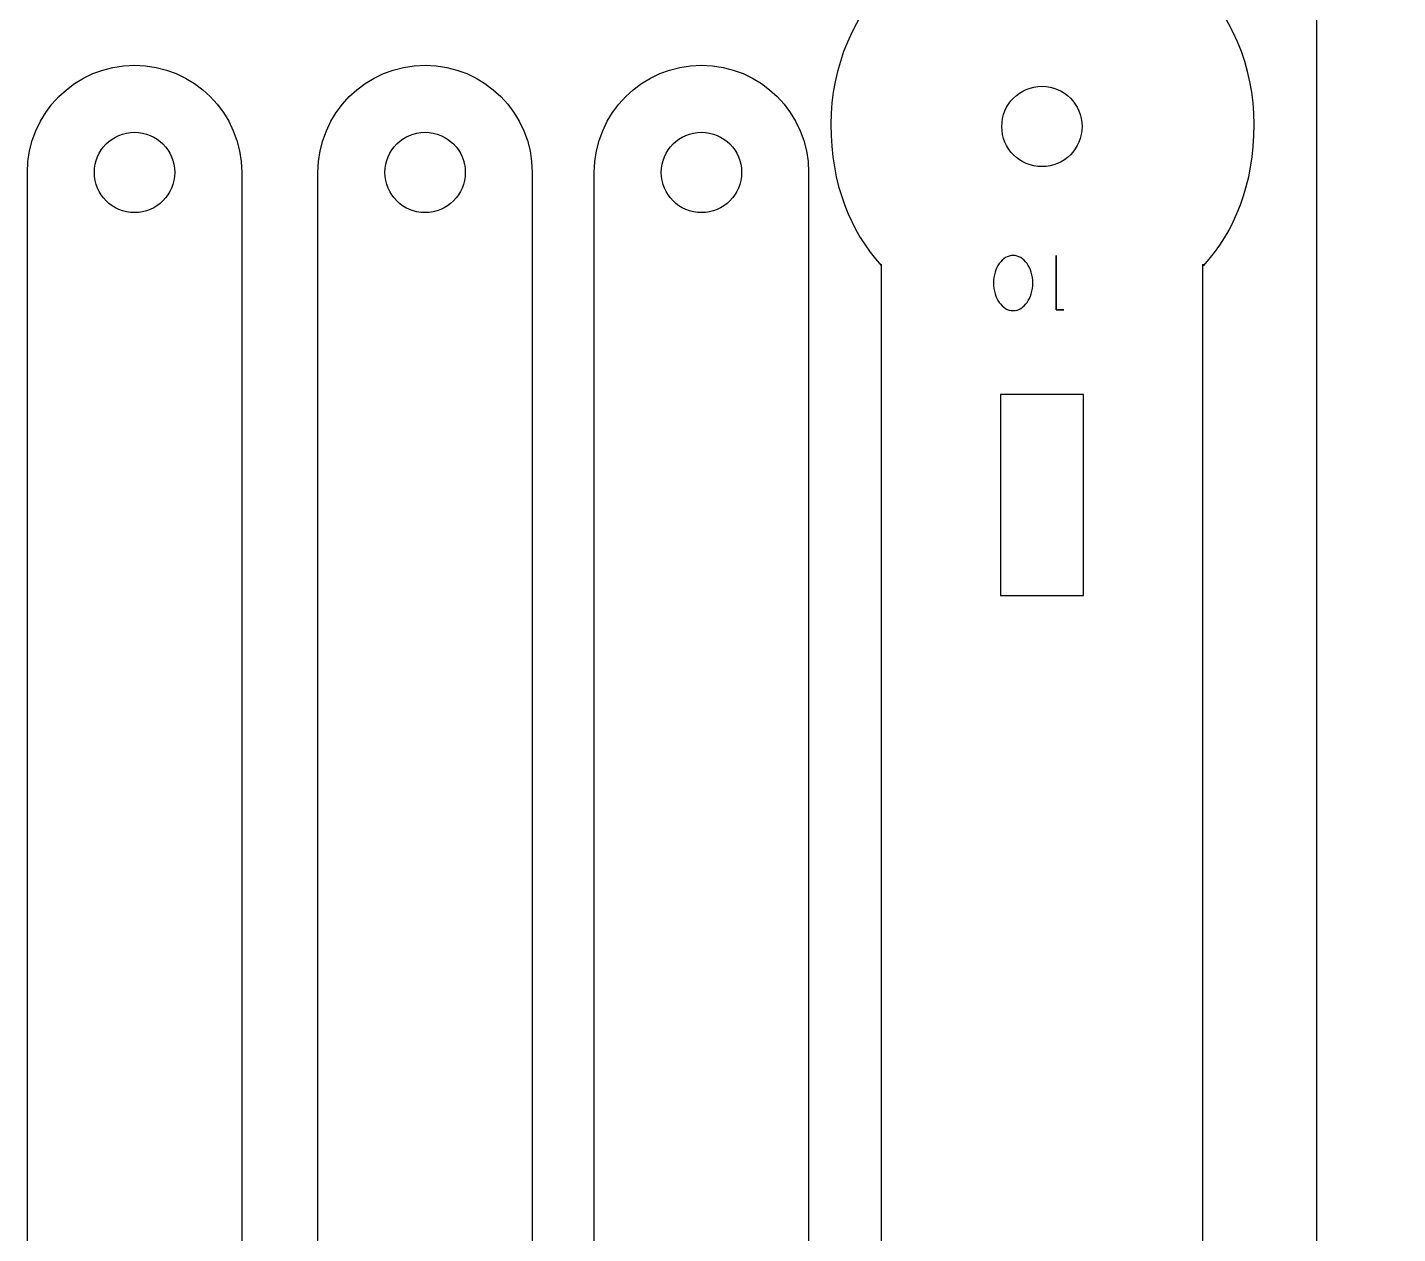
# Model space of a CAD drawing. Header units: centimetres. Extents: x -26.3 to 6, y -21.9 to 0.4.
# Drawn here: x -8.94 to -3.83, y -10.33 to -5.83 of the extents above; entities that cross this region are included whole.
import ezdxf

# ---------------------------------------------------------------- set-up
doc = ezdxf.new("R2010")
doc.units = ezdxf.units.CM
doc.header["$MEASUREMENT"] = 0
doc.layers.add('Layer 1', color=7, linetype='Continuous')

msp = doc.modelspace()

# ---------------------------------------------------------------- linework, layer by layer
at = {"layer": 'Layer 1', "lineweight": -3}
for points, knots in [([(-4.12828, -14.70126), (-4.12828, -14.70126), (-4.1283, -14.71581), (-4.1283, -14.71581), (-4.1283, -14.71581), (-4.1283, -14.98103), (-4.02293, -15.22084), (-3.83539, -15.40837), (-3.83539, -15.40837), (-3.64786, -15.59591), (-3.3935, -15.70126), (-3.12828, -15.70126), (-3.12828, -15.70126), (-3.12828, -15.70126), (4.37172, -15.70126), (4.37172, -15.70126), (4.37172, -15.70126), (4.63693, -15.70126), (4.89129, -15.59591), (5.07882, -15.40837), (5.07882, -15.40837), (5.26635, -15.22084), (5.37172, -14.96648), (5.37172, -14.70127), (5.37172, -14.70127), (5.37172, -14.70126), (5.37172, -2.29126), (5.37172, -2.29126), (5.37172, -2.29126), (5.37172, -1.73898), (4.924, -1.29127), (4.37172, -1.29127), (4.37172, -1.29127), (4.37172, -1.29126), (-3.12828, -1.29126), (-3.12828, -1.29127), (-3.12828, -1.29127), (-3.3935, -1.29127), (-3.64786, -1.39662), (-3.83539, -1.58416), (-3.83539, -1.58416), (-4.02293, -1.77169), (-4.12828, -2.02605), (-4.12828, -2.29126), (-4.12828, -2.29126), (-4.12828, -2.29126), (-4.12828, -14.70126), (-4.12828, -14.70126)], [0, 0, 0, 0, 0.0769231, 0.0769231, 0.0769231, 0.0769231, 0.1538462, 0.1538462, 0.1538462, 0.1538462, 0.2307692, 0.2307692, 0.2307692, 0.2307692, 0.3076923, 0.3076923, 0.3076923, 0.3076923, 0.3846154, 0.3846154, 0.3846154, 0.3846154, 0.4615385, 0.4615385, 0.4615385, 0.4615385, 0.5384615, 0.5384615, 0.5384615, 0.5384615, 0.6153846, 0.6153846, 0.6153846, 0.6153846, 0.6923077, 0.6923077, 0.6923077, 0.6923077, 0.7692308, 0.7692308, 0.7692308, 0.7692308, 0.8461538, 0.8461538, 0.8461538, 0.8461539, 1, 1, 1, 1]), ([(-4.55169, -6.71902), (-4.55169, -6.71902), (-4.55499, -6.71334), (-4.55499, -6.71334), (-4.55499, -6.71334), (-4.55499, -6.71334), (-4.55504, -14.20675), (-4.55504, -14.20675), (-4.55504, -14.20675), (-4.55504, -14.53813), (-4.82362, -14.79882), (-5.15499, -14.79882), (-5.15499, -14.79882), (-5.48635, -14.79883), (-5.75498, -14.5302), (-5.75498, -14.19882), (-5.75498, -14.19882), (-5.75498, -14.19882), (-5.75498, -6.71334), (-5.75498, -6.71334), (-5.75498, -6.71334), (-5.75498, -6.71334), (-5.75544, -6.71764), (-5.75544, -6.71764), (-5.75544, -6.71764), (-5.87019, -6.59024), (-5.94333, -6.41473), (-5.94333, -6.19118), (-5.94333, -6.19118), (-5.94335, -5.75466), (-5.58946, -5.40079), (-5.15297, -5.40079), (-5.15297, -5.40079), (-4.71645, -5.40077), (-4.36258, -5.75466), (-4.36258, -6.19115), (-4.36258, -6.19115), (-4.36258, -6.41556), (-4.43623, -6.59151), (-4.55169, -6.71902)], [0, 0, 0, 0, 0.0909091, 0.0909091, 0.0909091, 0.0909091, 0.1818182, 0.1818182, 0.1818182, 0.1818182, 0.2727273, 0.2727273, 0.2727273, 0.2727273, 0.3636364, 0.3636364, 0.3636364, 0.3636364, 0.4545455, 0.4545455, 0.4545455, 0.4545455, 0.5454545, 0.5454545, 0.5454545, 0.5454546, 0.6363636, 0.6363636, 0.6363636, 0.6363636, 0.7272727, 0.7272727, 0.7272727, 0.7272727, 0.8181818, 0.8181818, 0.8181818, 0.8181818, 1, 1, 1, 1]), ([(-8.943, -6.37025), (-8.943, -6.37026), (-8.943, -14.37026), (-8.943, -14.37026), (-8.943, -14.37026), (-8.943, -14.51316), (-8.86677, -14.64521), (-8.743, -14.71667), (-8.743, -14.71667), (-8.61924, -14.78812), (-8.46677, -14.78812), (-8.343, -14.71667), (-8.343, -14.71667), (-8.21924, -14.64521), (-8.14302, -14.51316), (-8.14302, -14.37026), (-8.14302, -14.37026), (-8.14302, -14.37026), (-8.14302, -6.37026), (-8.14302, -6.37026), (-8.14302, -6.37026), (-8.14302, -6.14934), (-8.32209, -5.97026), (-8.543, -5.97026), (-8.543, -5.97026), (-8.76392, -5.97025), (-8.943, -6.14934), (-8.943, -6.37025)], [0, 0, 0, 0, 0.125, 0.125, 0.125, 0.125, 0.25, 0.25, 0.25, 0.25, 0.375, 0.375, 0.375, 0.375, 0.5, 0.5, 0.5, 0.5, 0.625, 0.625, 0.625, 0.625, 0.75, 0.75, 0.75, 0.75, 1, 1, 1, 1]), ([(-7.85821, -6.37025), (-7.85821, -6.37026), (-7.85821, -14.37026), (-7.85821, -14.37026), (-7.85821, -14.37026), (-7.85821, -14.51316), (-7.78198, -14.64521), (-7.65821, -14.71667), (-7.65821, -14.71667), (-7.53445, -14.78812), (-7.38198, -14.78812), (-7.25822, -14.71667), (-7.25822, -14.71667), (-7.13445, -14.64521), (-7.05823, -14.51316), (-7.05823, -14.37026), (-7.05823, -14.37026), (-7.05823, -14.37026), (-7.05823, -6.37026), (-7.05823, -6.37026), (-7.05823, -6.37026), (-7.05823, -6.14934), (-7.2373, -5.97026), (-7.45821, -5.97026), (-7.45821, -5.97026), (-7.67913, -5.97025), (-7.85821, -6.14934), (-7.85821, -6.37025)], [0, 0, 0, 0, 0.125, 0.125, 0.125, 0.125, 0.25, 0.25, 0.25, 0.25, 0.375, 0.375, 0.375, 0.375, 0.5, 0.5, 0.5, 0.5, 0.625, 0.625, 0.625, 0.625, 0.75, 0.75, 0.75, 0.75, 1, 1, 1, 1]), ([(-6.82633, -6.37025), (-6.82633, -6.37026), (-6.82633, -14.37026), (-6.82633, -14.37026), (-6.82633, -14.37026), (-6.82633, -14.51316), (-6.7501, -14.64521), (-6.62633, -14.71667), (-6.62633, -14.71667), (-6.50257, -14.78812), (-6.3501, -14.78812), (-6.22633, -14.71667), (-6.22633, -14.71667), (-6.10257, -14.64521), (-6.02635, -14.51316), (-6.02635, -14.37026), (-6.02635, -14.37026), (-6.02635, -14.37026), (-6.02635, -6.37026), (-6.02635, -6.37026), (-6.02635, -6.37026), (-6.02635, -6.14934), (-6.20542, -5.97026), (-6.42633, -5.97026), (-6.42633, -5.97026), (-6.64725, -5.97025), (-6.82633, -6.14934), (-6.82633, -6.37025)], [0, 0, 0, 0, 0.125, 0.125, 0.125, 0.125, 0.25, 0.25, 0.25, 0.25, 0.375, 0.375, 0.375, 0.375, 0.5, 0.5, 0.5, 0.5, 0.625, 0.625, 0.625, 0.625, 0.75, 0.75, 0.75, 0.75, 1, 1, 1, 1]), ([(-5.15499, -6.04883), (-5.23784, -6.04883), (-5.30498, -6.11598), (-5.30498, -6.19882), (-5.30498, -6.19882), (-5.30499, -6.28167), (-5.23784, -6.34881), (-5.155, -6.34881), (-5.155, -6.34881), (-5.07215, -6.34882), (-5.00501, -6.28167), (-5.005, -6.19883), (-5.005, -6.19883), (-5.005, -6.11598), (-5.07215, -6.04883), (-5.15499, -6.04883)], [0, 0, 0, 0, 0.2, 0.2, 0.2, 0.2, 0.4, 0.4, 0.4, 0.4, 0.6, 0.6, 0.6, 0.6, 1, 1, 1, 1]), ([(-8.543, -6.22026), (-8.62585, -6.22026), (-8.693, -6.28741), (-8.693, -6.37025), (-8.693, -6.37025), (-8.69301, -6.4531), (-8.62585, -6.52025), (-8.54301, -6.52025), (-8.54301, -6.52025), (-8.46016, -6.52026), (-8.39301, -6.4531), (-8.393, -6.37026), (-8.393, -6.37026), (-8.393, -6.28741), (-8.46016, -6.22026), (-8.543, -6.22026)], [0, 0, 0, 0, 0.2, 0.2, 0.2, 0.2, 0.4, 0.4, 0.4, 0.4, 0.6, 0.6, 0.6, 0.6, 1, 1, 1, 1]), ([(-7.45821, -6.22026), (-7.54106, -6.22026), (-7.60822, -6.28741), (-7.60822, -6.37025), (-7.60822, -6.37025), (-7.60822, -6.4531), (-7.54106, -6.52025), (-7.45822, -6.52025), (-7.45822, -6.52025), (-7.37537, -6.52026), (-7.30823, -6.4531), (-7.30821, -6.37026), (-7.30821, -6.37026), (-7.30821, -6.28741), (-7.37537, -6.22026), (-7.45821, -6.22026)], [0, 0, 0, 0, 0.2, 0.2, 0.2, 0.2, 0.4, 0.4, 0.4, 0.4, 0.6, 0.6, 0.6, 0.6, 1, 1, 1, 1]), ([(-6.42633, -6.22026), (-6.50918, -6.22026), (-6.57633, -6.28741), (-6.57633, -6.37025), (-6.57633, -6.37025), (-6.57634, -6.4531), (-6.50918, -6.52025), (-6.42634, -6.52025), (-6.42634, -6.52025), (-6.34349, -6.52026), (-6.27634, -6.4531), (-6.27633, -6.37026), (-6.27633, -6.37026), (-6.27633, -6.28741), (-6.34349, -6.22026), (-6.42633, -6.22026)], [0, 0, 0, 0, 0.2, 0.2, 0.2, 0.2, 0.4, 0.4, 0.4, 0.4, 0.6, 0.6, 0.6, 0.6, 1, 1, 1, 1]), ([(-5.26261, -6.6804), (-5.25245, -6.6804), (-5.24295, -6.68308), (-5.23411, -6.68844), (-5.23411, -6.68844), (-5.22526, -6.69381), (-5.2175, -6.70114), (-5.21082, -6.71046), (-5.21082, -6.71046), (-5.20414, -6.71977), (-5.19888, -6.73068), (-5.19502, -6.74319), (-5.19502, -6.74319), (-5.19116, -6.75571), (-5.18923, -6.76902), (-5.18923, -6.78313), (-5.18923, -6.78313), (-5.18923, -6.79724), (-5.19116, -6.81055), (-5.19502, -6.82306), (-5.19502, -6.82306), (-5.19888, -6.83557), (-5.20414, -6.84649), (-5.21082, -6.8558), (-5.21082, -6.8558), (-5.2175, -6.86511), (-5.22526, -6.8725), (-5.23411, -6.87795), (-5.23411, -6.87795), (-5.24295, -6.88341), (-5.25245, -6.88614), (-5.26261, -6.88614), (-5.26261, -6.88614), (-5.27277, -6.88614), (-5.28227, -6.88341), (-5.29112, -6.87795), (-5.29112, -6.87795), (-5.29996, -6.8725), (-5.30772, -6.86511), (-5.3144, -6.8558), (-5.3144, -6.8558), (-5.32108, -6.84649), (-5.32635, -6.83557), (-5.3302, -6.82306), (-5.3302, -6.82306), (-5.33406, -6.81055), (-5.33599, -6.79724), (-5.33599, -6.78313), (-5.33599, -6.78313), (-5.33599, -6.76902), (-5.33406, -6.75571), (-5.3302, -6.74319), (-5.3302, -6.74319), (-5.32635, -6.73068), (-5.32108, -6.71977), (-5.3144, -6.71046), (-5.3144, -6.71046), (-5.30772, -6.70114), (-5.29996, -6.69381), (-5.29112, -6.68844), (-5.29112, -6.68844), (-5.28227, -6.68308), (-5.27277, -6.6804), (-5.26261, -6.6804)], [0, 0, 0, 0, 0.0588235, 0.0588235, 0.0588235, 0.0588235, 0.1176471, 0.1176471, 0.1176471, 0.1176471, 0.1764706, 0.1764706, 0.1764706, 0.1764706, 0.2352941, 0.2352941, 0.2352941, 0.2352941, 0.2941176, 0.2941176, 0.2941176, 0.2941177, 0.3529412, 0.3529412, 0.3529412, 0.3529412, 0.4117647, 0.4117647, 0.4117647, 0.4117647, 0.4705882, 0.4705882, 0.4705882, 0.4705882, 0.5294118, 0.5294118, 0.5294118, 0.5294118, 0.5882353, 0.5882353, 0.5882353, 0.5882353, 0.6470588, 0.6470588, 0.6470588, 0.6470588, 0.7058824, 0.7058824, 0.7058824, 0.7058824, 0.7647059, 0.7647059, 0.7647059, 0.7647059, 0.8235294, 0.8235294, 0.8235294, 0.8235294, 0.8823529, 0.8823529, 0.8823529, 0.882353, 1, 1, 1, 1]), ([(-5.10231, -6.8836), (-5.10231, -6.8836), (-5.07324, -6.8836), (-5.07324, -6.8836), (-5.07324, -6.8836), (-5.07324, -6.8836), (-5.10231, -6.8836), (-5.10231, -6.8836), (-5.10231, -6.8836), (-5.10231, -6.8836), (-5.10231, -6.6804), (-5.10231, -6.6804), (-5.10231, -6.6804), (-5.10231, -6.6804), (-5.10231, -6.8836), (-5.10231, -6.8836)], [0, 0, 0, 0, 0.2, 0.2, 0.2, 0.2, 0.4, 0.4, 0.4, 0.4, 0.6, 0.6, 0.6, 0.6, 1, 1, 1, 1]), ([(-5.30999, -7.94882), (-5.30999, -7.94882), (-5.30999, -7.19882), (-5.30999, -7.19882), (-5.30999, -7.19882), (-5.30999, -7.19882), (-4.99999, -7.19882), (-4.99999, -7.19882), (-4.99999, -7.19882), (-4.99999, -7.19882), (-4.99999, -7.94882), (-4.99999, -7.94882), (-4.99999, -7.94882), (-4.99999, -7.94882), (-5.30999, -7.94882), (-5.30999, -7.94882)], [0, 0, 0, 0, 0.2, 0.2, 0.2, 0.2, 0.4, 0.4, 0.4, 0.4, 0.6, 0.6, 0.6, 0.6, 1, 1, 1, 1])]:
    msp.add_open_spline(points, degree=3, knots=knots, dxfattribs=at)

doc.saveas('drawing.dxf')
